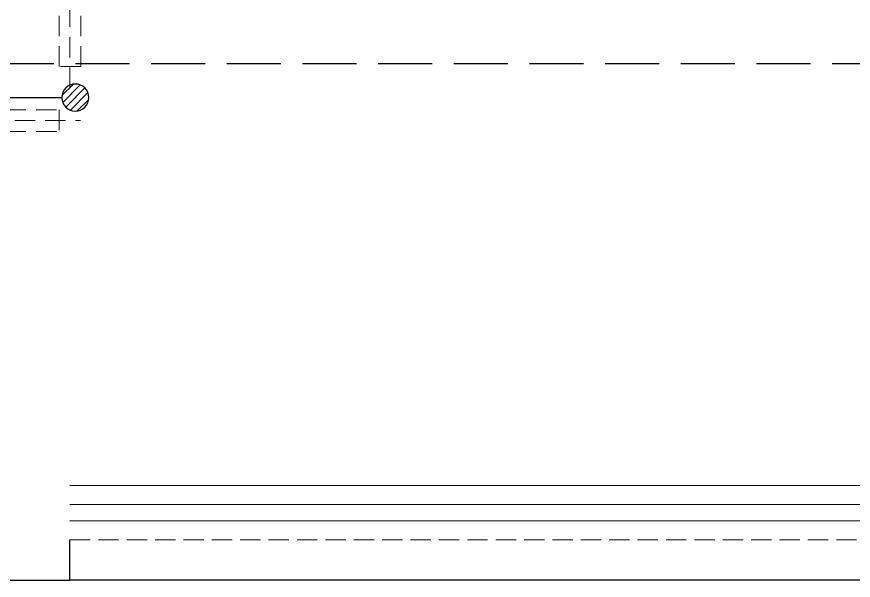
# Model space of a CAD drawing. Extents: x 3443499 to 7125205, y -1700016 to -264854.
# Drawn here: x 3550612 to 3553707, y -1076897 to -1074813 of the extents above; entities that cross this region are included whole.
import ezdxf

# ---------------------------------------------------------------- set-up
doc = ezdxf.new("R2010")
doc.units = 0
doc.header["$LTSCALE"] = 1000
doc.header["$MEASUREMENT"] = 0
doc.linetypes.add('DASH', pattern=[0.35, 0.25, -0.1])
doc.linetypes.add('HIDDEN', pattern=[0.375, 0.25, -0.125])
doc.layers.get('0').update_dxf_attribs({"linetype": 'CONTINUOUS'})
for name, color, linetype in [('!校对', 2, 'CONTINUOUS'), ('LVTRY', 252, 'CONTINUOUS'), ('VPIPE-凝结', 150, 'CONTINUOUS'), ('看线', 185, 'CONTINUOUS')]:
    doc.layers.add(name, color=color, linetype=linetype)
for name, color, linetype, lineweight in [('平面-栏杆', 56, 'CONTINUOUS', 15), ('平面-看线', 252, 'CONTINUOUS', 15), ('平面-空调室内机', 176, 'CONTINUOUS', 9), ('平面-空调预留孔', 252, 'CONTINUOUS', 15)]:
    doc.layers.add(name, color=color, linetype=linetype, lineweight=lineweight)
doc.styles.add('DIM_FONT', font='SIMPLEX', dxfattribs={"width": 0.7, "bigfont": 'GBCBIG'})

# ---------------------------------------------------------------- blocks, each defined once
blk = doc.blocks.new('dongkong')
at = {"layer": '平面-空调预留孔', "color": 8, "linetype": 'HIDDEN', "ltscale": 0.3}
for p, q in [((-603796, 210899.9), (-603796, 210431.5)), ((-603836, 210821), (-603836, 210510.8)), ((-603836, 210821), (-603756, 210821)), ((-603756, 210821), (-603756, 210510.8))]:
    blk.add_line(p, q, dxfattribs=at)
blk.add_lwpolyline([(-603756, 210510.8), (-603836, 210510.8)], dxfattribs=at)
blk = doc.blocks.new('A$C25274923')
at = {"color": 252, "linetype": 'DASH', "ltscale": 0.8}
blk.add_line((37759.9, 3660), (30240, 3660), dxfattribs=at)
at = {"color": 252}
for p, q in [((31112.9, 3584.5), (31070.5, 3542.1)), ((31138.3, 3581.5), (31073.5, 3516.7)), ((31155.4, 3570.4), (31084.6, 3499.6)), ((31166.5, 3553.3), (31101.7, 3488.5)), ((31169.5, 3527.9), (31127.1, 3485.5)), ((31100, 1750), (31100, 1900)), ((29950, 1750), (31100, 1750))]:
    blk.add_line(p, q, dxfattribs=at)
at = {"color": 252, "extrusion": (0, 0, -1)}
blk.add_ellipse((31120, 3535), major_axis=(-35.4, 35.4), ratio=1, start_param=3.926991, end_param=10.210176, dxfattribs=at)
at = {"color": 252}
blk.add_point((31120, 3535), dxfattribs=at)
at = {"layer": 'VPIPE-凝结', "color": 252, "ltscale": 0.1}
blk.add_line((30730, 3535), (31070, 3535), dxfattribs=at)
at = {"layer": '平面-栏杆', "color": 252}
for p, q in [((31100, 2030), (37000, 2030)), ((31100, 1970), (37000, 1970))]:
    blk.add_line(p, q, dxfattribs=at)
at = {"layer": '平面-看线', "color": 252}
blk.add_line((31100, 2100), (37000, 2100), dxfattribs=at)
at = {"layer": '平面-看线', "color": 252, "linetype": 'DASH', "ltscale": 0.3}
blk.add_line((31100, 1900), (37000, 1900), dxfattribs=at)
at = {"layer": '看线', "color": 252, "ltscale": 0.5}
blk.add_lwpolyline([(37000, 1750), (31100, 1750)], dxfattribs=at)
at = {"layer": '平面-空调室内机', "color": 252, "ltscale": 0.3}
for p, rotation in [((-572696, 214470.8), 180), ((-572696, 214470.8), 180), ((241570.7, 607246), 89.99999999999999)]:
    blk.add_blockref('dongkong', p, dxfattribs=dict(at, rotation=rotation))
at = {"layer": 'LVTRY', "color": 252, "style": 'DIM_FONT', "text_generation_flag": 4, "width": 0.8, "flags": 9}
for tag, p in [('XSIZE', (10837.5, 12299)), ('YSIZE', (10837.5, 12299)), ('XSIZE', (38237.5, 12299)), ('YSIZE', (38237.5, 12299)), ('XSIZE', (38237.7, 12299)), ('YSIZE', (38237.7, 12299))]:
    blk.add_attdef(tag, p, '', height=0.5, rotation=90, dxfattribs=at)
at = {"layer": 'LVTRY', "color": 252, "style": 'DIM_FONT', "width": 0.8, "flags": 9}
for tag, p in [('XSIZE', (16562.5, 12299)), ('YSIZE', (16562.5, 12299)), ('XSIZE', (43962.5, 12299)), ('YSIZE', (43962.5, 12299)), ('XSIZE', (43962.7, 12299)), ('YSIZE', (43962.7, 12299))]:
    blk.add_attdef(tag, p, '', height=0.5, rotation=90, dxfattribs=at)

msp = doc.modelspace()

# ---------------------------------------------------------------- block references
at = {"layer": '!校对'}
msp.add_blockref('A$C25274923', (3519709.1, -1078646.6), dxfattribs=at)

doc.saveas('drawing.dxf')
